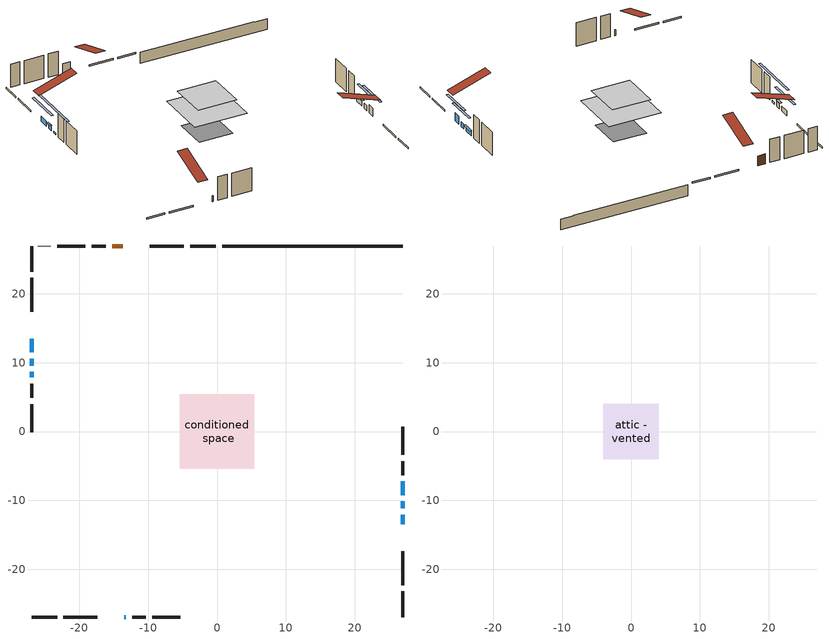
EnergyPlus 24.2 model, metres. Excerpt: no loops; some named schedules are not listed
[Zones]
conditioned space
 floor adiabatic (AdiabaticFloorConstruction): -5.38,-5.38 -5.38,5.38 5.38,5.38 5.38,-5.38 z2.75
 floor foundation (Slab1 construction): -3.42,-3.42 -3.42,3.42 3.42,3.42 3.42,-3.42 z-1.98
 wall outside (RimJoist1 construction): -0.19,26.95 -3.9,26.95 / -26.95,-26.95 -23.24,-26.95 / -26.95,26.95 -26.95,23.24 / 26.95,-26.95 26.95,-23.24 z0.31:0.61
 wall outside (RimJoist2 construction): -4.83,26.95 -9.75,26.95 / -22.31,-26.95 -17.39,-26.95 / -26.95,22.31 -26.95,17.39 / 26.95,-22.31 26.95,-17.39 z0.31:0.61
 wall outside (AdiabaticWallConstruction 1): -13.66,26.95 -15.25,26.95 z0.31:2.34
 wall outside (AdiabaticWallConstruction): -13.48,-26.95 -13.27,-26.95 z0.31:1.53; 26.95,-13.48 26.95,-12.08 z0.31:1.96; 26.95,-11.16 26.95,-10.16 / -26.95,13.48 -26.95,11.5 / 26.95,-9.24 26.95,-7.26 / -26.95,10.57 -26.95,9.58 z0.31:1.33; -26.95,8.65 -26.95,7.86 z0.31:0.69
 wall outside (Wall1 construction): -16.18,26.95 -18.21,26.95 / -12.35,-26.95 -10.32,-26.95 / -26.95,6.94 -26.95,4.91 / 26.95,-6.33 26.95,-4.3 z0.31:5.19
 wall outside (Wall2 construction): -19.14,26.95 -23.22,26.95 / -9.39,-26.95 -5.31,-26.95 / -26.95,3.98 -26.95,-0.1 / 26.95,-3.37 26.95,0.71 z0.31:5.19
 wall foundation (FoundationWall1 construction): 0.74,26.95,-1.98 0.74,26.95,0.31 24.33,26.95,0.31 24.33,26.95,0.2 26.95,26.95,0.2 26.95,26.95,-1.98
 wall adiabatic (Wall3 construction): -24.15,26.95 -26.02,26.95 z0.31:5.19
 window (WindowConstruction 5): -13.48,-26.95 -13.28,-26.95 z0.31:1.53
 window (WindowConstruction): 26.95,-13.48 26.95,-12.09 z0.31:1.96
 window (WindowConstruction 1): 26.95,-11.16 26.95,-10.17 z0.31:1.32
 window (WindowConstruction 2): -26.95,13.48 -26.95,11.5 z0.31:1.32
 window (WindowConstruction 3): 26.95,-9.24 26.95,-7.26 z0.31:1.32
 window (WindowConstruction 4): -26.95,10.57 -26.95,9.58 z0.31:1.32
 window (WindowConstruction 6): -26.95,8.65 -26.95,7.86 z0.31:0.69
 door (Door): -13.66,26.95 -15.25,26.95 z0.31:2.34
 ceiling adiabatic (AdiabaticFloorConstruction): 5.38,-5.38 5.38,5.38 -5.38,5.38 -5.38,-5.38 z2.75
attic - vented
 floor to conditioned space (Floor1 construction Reversed): -4,-4 -4,4 4,4 4,-4 z5.19
 roof outside (Roof1 construction): -12.73,26.95,5.19 -12.73,19.16,7.78 -10.68,19.16,7.78 -10.68,26.95,5.19; -14.41,-26.95,5.19 -14.41,-19.16,7.78 -16.46,-19.16,7.78 -16.46,-26.95,5.19; -26.95,14.41,5.19 -19.16,14.41,7.78 -19.16,16.46,7.78 -26.95,16.46,5.19; 26.95,-14.41,5.19 19.16,-14.41,7.78 19.16,-16.46,7.78 26.95,-16.46,5.19
shading: 26.95,-9.45 26.95,-16.12 27.36,-16.12 27.36,-9.45 z4.6; 26.95,-7.53 26.95,-13.8 27.36,-13.8 27.36,-7.53 z3.96; -26.95,8.86 -26.95,16.12 -27.36,16.12 -27.36,8.86 z3.96; 26.95,-7.06 26.95,-9.44 27.36,-9.44 27.36,-7.06 z1.53; -26.95,9.38 -26.95,10.77 -27.36,10.77 -27.36,9.38 z1.53; -26.95,2.78 -26.95,13.73 -27.36,13.73 -27.36,2.78 z5.77
[Building]
Building 1: Terrain=Suburbs
[Site:Location]
Toronto City Centre_ON: Latitude {deg}=43.63; Longitude {deg}=-79.39; Time Zone {hr}=-5; Elevation {m}=77; Keep Site Location Information=Yes
[Site:GroundTemperature:Shallow]
5.01852, 3.26908, 3.12898, 3.95918, 7.29196, 10.6092, 13.4851, 15.3069, 15.4617, 13.9799, 11.1774, 7.9619
[Site:WaterMainsTemperature]
Calculation Method=Schedule; Temperature Schedule=mains temperature schedule
[Material] Roughness=Rough; Thermal Absorptance=0.9
Name | Thickness {m} | Conductivity {W/m-K} | Density {kg/m3} | Specific Heat {J/kg-K} | Solar Absorptance | Visible Absorptance
asphalt or fiberglass shingles | 0.00635 | 0.162714 | 1121.4 | 1465.45 | 0.4 | 0.4
ceiling loosefill ins | 0.0846667 | 0.0480833 | 16.02 | 1046.75 | 0.7 | 0.7
ceiling stud and cavity | 0.1397 | 0.0768772 | 65.682 | 1177.47 | 0.7 | 0.7
concrete 4.0 in. | 0.1016 | 1.803125 | 2242.8 | 837.4 | 0.7 | 0.7
concrete 8.0 in. | 0.2032 | 1.803125 | 2242.8 | 837.4 | 0.7 | 0.7
door material | 0.04445 | 0.327969 | 512.64 | 1214.23 | 0.7 | 0.7
exterior vertical ins | 0.0355244 | 0.029427 | 32.04 | 1214.23 | 0.7 | 0.7
floor covering | 0.0127 | 0.0433444 | 54.468 | 1339.84 | 0.6 | 0.6
floor rigid ins; wall rigid ins | 0.512978 | 0.029427 | 32.04 | 1214.23 | 0.7 | 0.7
floor stud and cavity | 0.1397 | 1.75129 | 37.0049 | 1207.88 | 0.7 | 0.7
furniture material conditioned space 1 | 0.1524 | 0.115458 | 640.8 | 1214.23 | 0.6 | 0.6
gypsum board | 0.0127 | 0.160291 | 801 | 837.4 | 0.6 | 0.6
gypsum board 1 | 0.0127 | 0.160291 | 801 | 837.4 | 0.7 | 0.7
osb sheathing 0.5 in. | 0.0127 | 0.115458 | 512.64 | 1214.23 | 0.7 | 0.7
osb sheathing 0.5 in. 1 | 0.0127 | 0.115458 | 512.64 | 1214.23 | 0.4 | 0.4
osb sheathing 0.75 in. | 0.01905 | 0.115458 | 512.64 | 1214.23 | 0.7 | 0.7
osb sheathing 2.0 in. | 0.0508 | 0.115458 | 512.64 | 1214.23 | 0.7 | 0.7
rim joist stud and cavity | 0.0508 | 0.0452492 | 125.044 | 1163.47 | 0.6 | 0.6
rim joist stud and cavity 1 | 0.0508 | 0.0332534 | 125.044 | 1163.47 | 0.6 | 0.6
slab rigid ins | 0.00305714 | 0.029427 | 32.04 | 1214.23 | 0.7 | 0.7
wall stud and cavity | 0.1397 | 0.0823012 | 139.0536 | 1170.24 | 0.7 | 0.7
wall stud and cavity 1 | 0.1397 | 0.0812893 | 139.0536 | 1170.24 | 0.7 | 0.7
wall stud and cavity 2 | 0.1397 | 0.0742489 | 139.0536 | 1170.24 | 0.7 | 0.7
wall stud and cavity 3 | 0.0889 | 0.380278 | 52.3479 | 1209.89 | 0.7 | 0.7
wall stud and cavity 4 | 0.0889 | 0.391764 | 83.0341 | 1211.67 | 0.7 | 0.7
wood siding | 0.0254 | 0.102417 | 544.68 | 1172.36 | 0.4 | 0.4
wood siding 1; wood siding 2; wood siding 3 | 0.0254 | 0.102417 | 544.68 | 1172.36 | 0.7 | 0.7
[WindowMaterial:SimpleGlazingSystem]
Name | U-Factor {W/m2-K} | Solar Heat Gain Coefficient
WindowMaterial | 2.39952 | 0.64
WindowMaterial 1 | 2.48015 | 0.6
WindowMaterial 2 | 3.026374 | 0.54
WindowMaterial 3 | 2.68229 | 0.51
[Construction]
AdiabaticFloorConstruction: floor stud and cavity, floor rigid ins, osb sheathing 0.75 in., floor covering
AdiabaticWallConstruction: wood siding 2, wall rigid ins, wall stud and cavity 3, gypsum board
AdiabaticWallConstruction 1: wood siding 3, wall rigid ins, wall stud and cavity 3, gypsum board
Door: door material
Floor1 construction Reversed: gypsum board, ceiling stud and cavity, ceiling loosefill ins
FoundationWall1 construction: concrete 8.0 in., gypsum board 1
furniture construction conditioned space 1: furniture material conditioned space 1
PartitionWallConstruction: gypsum board, wall stud and cavity 4, gypsum board
RimJoist1 construction: wood siding 1, osb sheathing 2.0 in., rim joist stud and cavity
RimJoist2 construction: wood siding 1, osb sheathing 2.0 in., rim joist stud and cavity 1
Roof1 construction: asphalt or fiberglass shingles
Slab1 construction: slab rigid ins, concrete 4.0 in.
Wall1 construction: wood siding, osb sheathing 0.5 in., wall stud and cavity, gypsum board
Wall2 construction: wood siding, osb sheathing 0.5 in., wall stud and cavity 1, gypsum board
Wall3 construction: osb sheathing 0.5 in. 1, wall stud and cavity 2, gypsum board
WindowConstruction: WindowMaterial
WindowConstruction 1; WindowConstruction 2; WindowConstruction 3; WindowConstruction 4: WindowMaterial 1
WindowConstruction 5: WindowMaterial 2
WindowConstruction 6: WindowMaterial 3
[Zone] Multiplier=1; Part of Total Floor Area=Yes
Name | Volume {m3}
attic - vented | 26.9911
conditioned space | 412.5
[Space]
Name | Zone | Volume {m3}
attic - vented 1 | attic - vented | 26.9911
conditioned space 1 | conditioned space | 412.5
[ZoneInfiltration:EffectiveLeakageArea]
infil attic - vented 1: Zone or Space=attic - vented 1; Schedule=Always On Discrete; Effective Air Leakage Area {cm2}=2695.16; Stack Coefficient=0.000180629; Wind Coefficient=9.08058e-06
[ZoneMixing]
whole house fan mix: Zone or Space=attic - vented; Schedule=Always On Continuous; Design Flow Rate Calculation Method=Flow/Zone; Design Flow Rate {m3/s}=0; Source Zone or Space=conditioned space
[SurfaceProperty:ExposedFoundationPerimeter]
Slab1: Exposed Perimeter Calculation Method=TotalExposedPerimeter; Total Exposed Perimeter {m}=26.21
[InternalMass] Zone or ZoneList=conditioned space; Space or SpaceList=conditioned space 1
Name | Construction | Surface Area {m2}
furniture mass conditioned space 1 | furniture construction conditioned space 1 | 65.0881
partition wall mass | PartitionWallConstruction | 162.72
[Lights]
interior lighting: Zone or ZoneList or Space or SpaceList=conditioned space 1; Schedule=interior lighting schedule; Design Level Calculation Method=LightingLevel; Lighting Level {W}=343.2; Return Air Fraction=0; Fraction Radiant=0.6; Fraction Visible=0.2; Fraction Replaceable=1
[People]
occupants: Zone or ZoneList or Space or SpaceList=conditioned space 1; Number of People Schedule=occupants schedule; Number of People Calculation Method=People; Number of People=3; Fraction Radiant=0.314171; Sensible Heat Fraction=0.56303; Activity Level Schedule=occupants activity schedule; Carbon Dioxide Generation Rate {m3/s-W}=0; Enable ASHRAE 55 Comfort Warnings=No; Mean Radiant Temperature Calculation Type=EnclosureAveraged
[ElectricEquipment] Zone or ZoneList or Space or SpaceList=conditioned space 1; Design Level Calculation Method=EquipmentLevel
Name | Schedule | Design Level {W} | Fraction Latent | Fraction Radiant | Fraction Lost
clothes dryer | clothes dryer schedule | 140.772 | 0.015 | 0.081 | 0.85
clothes washer | clothes washer schedule | 32.1985 | 0.03 | 0.162 | 0.7
cooking range | cooking range schedule | 208.969 | 0.08 | 0.432 | 0.2
dishwasher | dishwasher schedule | 66.8632 | 0.3 | 0.18 | 0.4
fridge | fridge schedule | 72.9452 | 0 | 0.6 | 0
mech vent house fan | mech vent house fan schedule | 0 | 0 | 0 | 1
mech vent house fan cfis | mech vent house fan cfis schedule | 0 | 0 | 0 | 0
misc plug loads | misc plug loads schedule | 494.7 | 0.045 | 0.513 | 0.1
whole house fan | Always On Discrete | 0 | 0 | 0 | 1
[OtherEquipment] Zone or ZoneList or Space or SpaceList=conditioned space 1; Design Level Calculation Method=EquipmentLevel
Name | Fuel Type | Schedule | Design Level {W} | Fraction Latent | Fraction Radiant | Fraction Lost
clothes dryer 1 | Electricity | clothes dryer schedule | 0 | 0.015 | 0.081 | 0.85
cooking range 1 | Electricity | cooking range schedule | 0 | 0.08 | 0.432 | 0.2
general water use latent | None | general water use schedule | 59.3978 | 1 | 0 | 0
general water use sensible | None | general water use schedule | -58.539 | 0 | 0.6 | 0
mech vent house fan latent load | None | Always On Discrete | 0 | 1 | 0 | 0
mech vent house fan sensible load | None | Always On Discrete | 0 | 0 | 0 | 0
water heater energy adjustment1 | NaturalGas | Always On Discrete | 0.01 | 0 | 0 | 1
[ZoneInfiltration:DesignFlowRate] Zone or ZoneList or Space or SpaceList=conditioned space 1; Schedule=Always On Discrete; Design Flow Rate Calculation Method=Flow/Zone; Design Flow Rate {m3/s}=0
infil flow; natural vent flow; whole house fan flow
[AvailabilityManager:Scheduled]
central ac and furnace airloop Availability Manager: Schedule=Always On Discrete
[Foundation:Kiva]
Foundation Kiva 1: Initial Indoor Air Temperature {C}=18; Wall Height Above Grade {m}=0.309982; Wall Depth Below Slab {m}=0.2032; Custom Block Material Name 1=exterior vertical ins; Custom Block Depth 1 {m}=2.28999; Custom Block X Position 1 {m}=0.2159; Custom Block Z Position 1 {m}=0
[Foundation:Kiva:Settings]
Soil Conductivity {W/m-K}=0.849921; Soil Density {kg/m3}=1842.3; Soil Specific Heat {J/kg-K}=418.7; Ground Solar Absorptivity=0.9; Ground Thermal Absorptivity=0.9; Ground Surface Roughness {m}=0.03; Far-Field Width {m}=40; Deep-Ground Boundary Condition=ZeroFlux; Deep-Ground Depth {m}=40; Minimum Cell Dimension {m}=0.2; Maximum Cell Growth Coefficient=3; Simulation Timestep=Timestep
[Exterior:Lights]
exterior lighting: Schedule=exterior lighting schedule; Design Level {W}=75.6
[EnergyManagementSystem:GlobalVariable]
central_ac_and_furnace_airloop_Fan_RTF
infil_program_Qfan
infil_program_Qinf
natural_vent_program_Qnv
natural_vent_program_Qwhf
[EnergyManagementSystem:Sensor]
Name | Output:Variable or Output:Meter Index Key | Output:Variable or Output:Meter
airflow_gain | infil flow | Infiltration Sensible Heat Gain Energy
airflow_gain_1 | natural vent flow | Infiltration Sensible Heat Gain Energy
airflow_gain_2 | whole house fan flow | Infiltration Sensible Heat Gain Energy
airflow_loss | infil flow | Infiltration Sensible Heat Loss Energy
airflow_loss_1 | natural vent flow | Infiltration Sensible Heat Loss Energy
airflow_loss_2 | whole house fan flow | Infiltration Sensible Heat Loss Energy
clg_load_cond |  | Cooling:EnergyTransfer:Zone:CONDITIONED SPACE
clg_sp_s; clg_sp_s_1 | cooling setpoint | Schedule Value
clothes_dryer_exhaust_0_sch_s | clothes dryer exhaust 0 schedule | Schedule Value
cool_season | cooling season schedule | Schedule Value
htg_load_cond |  | Heating:EnergyTransfer:Zone:CONDITIONED SPACE
htg_sp_s; htg_sp_s_1 | heating setpoint | Schedule Value
ig_ee_conv | clothes dryer | Electric Equipment Convective Heating Energy
ig_ee_conv_2 | cooking range | Electric Equipment Convective Heating Energy
ig_ee_conv_4 | fridge | Electric Equipment Convective Heating Energy
ig_ee_conv_5 | misc plug loads | Electric Equipment Convective Heating Energy
ig_ee_conv_6 | whole house fan | Electric Equipment Convective Heating Energy
ig_ee_rad | clothes dryer | Electric Equipment Radiant Heating Energy
ig_ee_rad_2 | cooking range | Electric Equipment Radiant Heating Energy
ig_ee_rad_4 | fridge | Electric Equipment Radiant Heating Energy
ig_ee_rad_5 | misc plug loads | Electric Equipment Radiant Heating Energy
ig_ee_rad_6 | whole house fan | Electric Equipment Radiant Heating Energy
ig_lgt_conv | interior lighting | Lights Convective Heating Energy
ig_lgt_rad | interior lighting | Lights Radiant Heating Energy
ig_lgt_vis | interior lighting | Lights Visible Radiation Heating Energy
ig_oe_conv | clothes dryer 1 | Other Equipment Convective Heating Energy
ig_oe_conv_1 | cooking range 1 | Other Equipment Convective Heating Energy
ig_oe_conv_2 | general water use latent | Other Equipment Convective Heating Energy
ig_oe_conv_3 | general water use sensible | Other Equipment Convective Heating Energy
ig_oe_conv_4 | water heater energy adjustment1 | Other Equipment Convective Heating Energy
ig_oe_rad | clothes dryer 1 | Other Equipment Radiant Heating Energy
ig_oe_rad_1 | cooking range 1 | Other Equipment Radiant Heating Energy
ig_oe_rad_2 | general water use latent | Other Equipment Radiant Heating Energy
ig_oe_rad_3 | general water use sensible | Other Equipment Radiant Heating Energy
ig_oe_rad_4 | water heater energy adjustment1 | Other Equipment Radiant Heating Energy
ig_ppl_conv | occupants | People Convective Heating Energy
ig_ppl_rad | occupants | People Radiant Heating Energy
im_conv | furniture mass conditioned space 1 | Surface Inside Face Convection Heat Gain Energy
im_conv_1 | partition wall mass | Surface Inside Face Convection Heat Gain Energy
im_ig | furniture mass conditioned space 1 | Surface Inside Face Internal Gains Radiation Heat Gain Energy
im_ig_1 | partition wall mass | Surface Inside Face Internal Gains Radiation Heat Gain Energy
im_lgt | furniture mass conditioned space 1 | Surface Inside Face Lights Radiation Heat Gain Energy
im_lgt_1 | partition wall mass | Surface Inside Face Lights Radiation Heat Gain Energy
im_sol | furniture mass conditioned space 1 | Surface Inside Face Solar Radiation Heat Gain Energy
im_sol_1 | partition wall mass | Surface Inside Face Solar Radiation Heat Gain Energy
im_surf | furniture mass conditioned space 1 | Surface Inside Face Net Surface Thermal Radiation Heat Gain Energy
im_surf_1 | partition wall mass | Surface Inside Face Net Surface Thermal Radiation Heat Gain Energy
mv_conv | mech vent house fan | Electric Equipment Convective Heating Energy
mv_conv_1 | mech vent house fan cfis | Electric Equipment Convective Heating Energy
mv_conv_2 | mech vent house fan latent load | Other Equipment Convective Heating Energy
mv_conv_3 | mech vent house fan sensible load | Other Equipment Convective Heating Energy
mv_rad | mech vent house fan | Electric Equipment Radiant Heating Energy
mv_rad_1 | mech vent house fan cfis | Electric Equipment Radiant Heating Energy
mv_rad_2 | mech vent house fan latent load | Other Equipment Radiant Heating Energy
mv_rad_3 | mech vent house fan sensible load | Other Equipment Radiant Heating Energy
natural_vent_s | natural vent schedule | Schedule Value
out_pb_s |  | Site Outdoor Air Barometric Pressure
out_wt_s |  | Site Outdoor Air Humidity Ratio
site_vw_s |  | Site Wind Speed
ss_back_out | Window1 | Surface Window Shortwave from Zone Back Out Window Heat Transfer Rate
ss_back_out_1 | Window2 | Surface Window Shortwave from Zone Back Out Window Heat Transfer Rate
ss_back_out_2 | Window3 | Surface Window Shortwave from Zone Back Out Window Heat Transfer Rate
ss_back_out_3 | Window4 | Surface Window Shortwave from Zone Back Out Window Heat Transfer Rate
ss_back_out_4 | Window6 | Surface Window Shortwave from Zone Back Out Window Heat Transfer Rate
ss_back_out_5 | Window8 | Surface Window Shortwave from Zone Back Out Window Heat Transfer Rate
ss_back_out_6 | Window9 | Surface Window Shortwave from Zone Back Out Window Heat Transfer Rate
ss_conv | Door1 | Surface Inside Face Convection Heat Gain Energy
ss_conv_1 | Window1 | Surface Inside Face Convection Heat Gain Energy
ss_conv_2 | Window2 | Surface Inside Face Convection Heat Gain Energy
ss_conv_3 | Window3 | Surface Inside Face Convection Heat Gain Energy
ss_conv_4 | Window4 | Surface Inside Face Convection Heat Gain Energy
ss_conv_5 | Window6 | Surface Inside Face Convection Heat Gain Energy
ss_conv_6 | Window8 | Surface Inside Face Convection Heat Gain Energy
ss_conv_7 | Window9 | Surface Inside Face Convection Heat Gain Energy
ss_ig | Door1 | Surface Inside Face Internal Gains Radiation Heat Gain Energy
ss_ig_1 | Window1 | Surface Inside Face Internal Gains Radiation Heat Gain Energy
ss_ig_2 | Window2 | Surface Inside Face Internal Gains Radiation Heat Gain Energy
ss_ig_3 | Window3 | Surface Inside Face Internal Gains Radiation Heat Gain Energy
ss_ig_4 | Window4 | Surface Inside Face Internal Gains Radiation Heat Gain Energy
ss_ig_5 | Window6 | Surface Inside Face Internal Gains Radiation Heat Gain Energy
ss_ig_6 | Window8 | Surface Inside Face Internal Gains Radiation Heat Gain Energy
ss_ig_7 | Window9 | Surface Inside Face Internal Gains Radiation Heat Gain Energy
ss_lgt | Door1 | Surface Inside Face Lights Radiation Heat Gain Energy
ss_sol | Door1 | Surface Inside Face Solar Radiation Heat Gain Energy
ss_surf | Door1 | Surface Inside Face Net Surface Thermal Radiation Heat Gain Energy
ss_surf_1 | Window1 | Surface Inside Face Net Surface Thermal Radiation Heat Gain Energy
ss_surf_2 | Window2 | Surface Inside Face Net Surface Thermal Radiation Heat Gain Energy
ss_surf_3 | Window3 | Surface Inside Face Net Surface Thermal Radiation Heat Gain Energy
ss_surf_4 | Window4 | Surface Inside Face Net Surface Thermal Radiation Heat Gain Energy
ss_surf_5 | Window6 | Surface Inside Face Net Surface Thermal Radiation Heat Gain Energy
ss_surf_6 | Window8 | Surface Inside Face Net Surface Thermal Radiation Heat Gain Energy
ss_surf_7 | Window9 | Surface Inside Face Net Surface Thermal Radiation Heat Gain Energy
ss_trans_in | Window1 | Surface Window Transmitted Solar Radiation Rate
ss_trans_in_1 | Window2 | Surface Window Transmitted Solar Radiation Rate
ss_trans_in_2 | Window3 | Surface Window Transmitted Solar Radiation Rate
ss_trans_in_3 | Window4 | Surface Window Transmitted Solar Radiation Rate
ss_trans_in_4 | Window6 | Surface Window Transmitted Solar Radiation Rate
ss_trans_in_5 | Window8 | Surface Window Transmitted Solar Radiation Rate
ss_trans_in_6 | Window9 | Surface Window Transmitted Solar Radiation Rate
ss_trans_out | Window1 | Surface Inside Face Initial Transmitted Diffuse Transmitted Out Window Solar Radiation Rate
ss_trans_out_1 | Window2 | Surface Inside Face Initial Transmitted Diffuse Transmitted Out Window Solar Radiation Rate
ss_trans_out_2 | Window3 | Surface Inside Face Initial Transmitted Diffuse Transmitted Out Window Solar Radiation Rate
ss_trans_out_3 | Window4 | Surface Inside Face Initial Transmitted Diffuse Transmitted Out Window Solar Radiation Rate
ss_trans_out_4 | Window6 | Surface Inside Face Initial Transmitted Diffuse Transmitted Out Window Solar Radiation Rate
ss_trans_out_5 | Window8 | Surface Inside Face Initial Transmitted Diffuse Transmitted Out Window Solar Radiation Rate
ss_trans_out_6 | Window9 | Surface Inside Face Initial Transmitted Diffuse Transmitted Out Window Solar Radiation Rate
s_conv | Floor1 | Surface Inside Face Convection Heat Gain Energy
s_conv_1 | FoundationWall1 | Surface Inside Face Convection Heat Gain Energy
s_conv_10 | RimJoist2:270 | Surface Inside Face Convection Heat Gain Energy
s_conv_11 | RimJoist2:90 | Surface Inside Face Convection Heat Gain Energy
s_conv_12 | Slab1 | Surface Inside Face Convection Heat Gain Energy
s_conv_13 | Wall1:0 | Surface Inside Face Convection Heat Gain Energy
s_conv_14 | Wall1:180 | Surface Inside Face Convection Heat Gain Energy
s_conv_15 | Wall1:270 | Surface Inside Face Convection Heat Gain Energy
s_conv_16 | Wall1:90 | Surface Inside Face Convection Heat Gain Energy
s_conv_17 | Wall2:0 | Surface Inside Face Convection Heat Gain Energy
s_conv_18 | Wall2:180 | Surface Inside Face Convection Heat Gain Energy
s_conv_19 | Wall2:270 | Surface Inside Face Convection Heat Gain Energy
s_conv_2 | inferred conditioned ceiling | Surface Inside Face Convection Heat Gain Energy
s_conv_20 | Wall2:90 | Surface Inside Face Convection Heat Gain Energy
s_conv_21 | Wall3 | Surface Inside Face Convection Heat Gain Energy
s_conv_3 | inferred conditioned floor | Surface Inside Face Convection Heat Gain Energy
s_conv_4 | RimJoist1:0 | Surface Inside Face Convection Heat Gain Energy
s_conv_5 | RimJoist1:180 | Surface Inside Face Convection Heat Gain Energy
s_conv_6 | RimJoist1:270 | Surface Inside Face Convection Heat Gain Energy
s_conv_7 | RimJoist1:90 | Surface Inside Face Convection Heat Gain Energy
s_conv_8 | RimJoist2:0 | Surface Inside Face Convection Heat Gain Energy
s_conv_9 | RimJoist2:180 | Surface Inside Face Convection Heat Gain Energy
s_ig | Floor1 | Surface Inside Face Internal Gains Radiation Heat Gain Energy
s_ig_1 | FoundationWall1 | Surface Inside Face Internal Gains Radiation Heat Gain Energy
s_ig_10 | RimJoist2:270 | Surface Inside Face Internal Gains Radiation Heat Gain Energy
s_ig_11 | RimJoist2:90 | Surface Inside Face Internal Gains Radiation Heat Gain Energy
s_ig_12 | Slab1 | Surface Inside Face Internal Gains Radiation Heat Gain Energy
s_ig_13 | Wall1:0 | Surface Inside Face Internal Gains Radiation Heat Gain Energy
s_ig_14 | Wall1:180 | Surface Inside Face Internal Gains Radiation Heat Gain Energy
s_ig_15 | Wall1:270 | Surface Inside Face Internal Gains Radiation Heat Gain Energy
s_ig_16 | Wall1:90 | Surface Inside Face Internal Gains Radiation Heat Gain Energy
s_ig_17 | Wall2:0 | Surface Inside Face Internal Gains Radiation Heat Gain Energy
s_ig_18 | Wall2:180 | Surface Inside Face Internal Gains Radiation Heat Gain Energy
s_ig_19 | Wall2:270 | Surface Inside Face Internal Gains Radiation Heat Gain Energy
s_ig_2 | inferred conditioned ceiling | Surface Inside Face Internal Gains Radiation Heat Gain Energy
s_ig_20 | Wall2:90 | Surface Inside Face Internal Gains Radiation Heat Gain Energy
s_ig_21 | Wall3 | Surface Inside Face Internal Gains Radiation Heat Gain Energy
s_ig_3 | inferred conditioned floor | Surface Inside Face Internal Gains Radiation Heat Gain Energy
s_ig_4 | RimJoist1:0 | Surface Inside Face Internal Gains Radiation Heat Gain Energy
s_ig_5 | RimJoist1:180 | Surface Inside Face Internal Gains Radiation Heat Gain Energy
s_ig_6 | RimJoist1:270 | Surface Inside Face Internal Gains Radiation Heat Gain Energy
s_ig_7 | RimJoist1:90 | Surface Inside Face Internal Gains Radiation Heat Gain Energy
s_ig_8 | RimJoist2:0 | Surface Inside Face Internal Gains Radiation Heat Gain Energy
s_ig_9 | RimJoist2:180 | Surface Inside Face Internal Gains Radiation Heat Gain Energy
s_lgt | Floor1 | Surface Inside Face Lights Radiation Heat Gain Energy
s_lgt_1 | FoundationWall1 | Surface Inside Face Lights Radiation Heat Gain Energy
s_lgt_10 | RimJoist2:270 | Surface Inside Face Lights Radiation Heat Gain Energy
s_lgt_11 | RimJoist2:90 | Surface Inside Face Lights Radiation Heat Gain Energy
s_lgt_12 | Slab1 | Surface Inside Face Lights Radiation Heat Gain Energy
s_lgt_13 | Wall1:0 | Surface Inside Face Lights Radiation Heat Gain Energy
s_lgt_14 | Wall1:180 | Surface Inside Face Lights Radiation Heat Gain Energy
s_lgt_15 | Wall1:270 | Surface Inside Face Lights Radiation Heat Gain Energy
s_lgt_16 | Wall1:90 | Surface Inside Face Lights Radiation Heat Gain Energy
s_lgt_17 | Wall2:0 | Surface Inside Face Lights Radiation Heat Gain Energy
s_lgt_18 | Wall2:180 | Surface Inside Face Lights Radiation Heat Gain Energy
s_lgt_19 | Wall2:270 | Surface Inside Face Lights Radiation Heat Gain Energy
s_lgt_2 | inferred conditioned ceiling | Surface Inside Face Lights Radiation Heat Gain Energy
s_lgt_20 | Wall2:90 | Surface Inside Face Lights Radiation Heat Gain Energy
s_lgt_21 | Wall3 | Surface Inside Face Lights Radiation Heat Gain Energy
s_lgt_3 | inferred conditioned floor | Surface Inside Face Lights Radiation Heat Gain Energy
s_lgt_4 | RimJoist1:0 | Surface Inside Face Lights Radiation Heat Gain Energy
s_lgt_5 | RimJoist1:180 | Surface Inside Face Lights Radiation Heat Gain Energy
